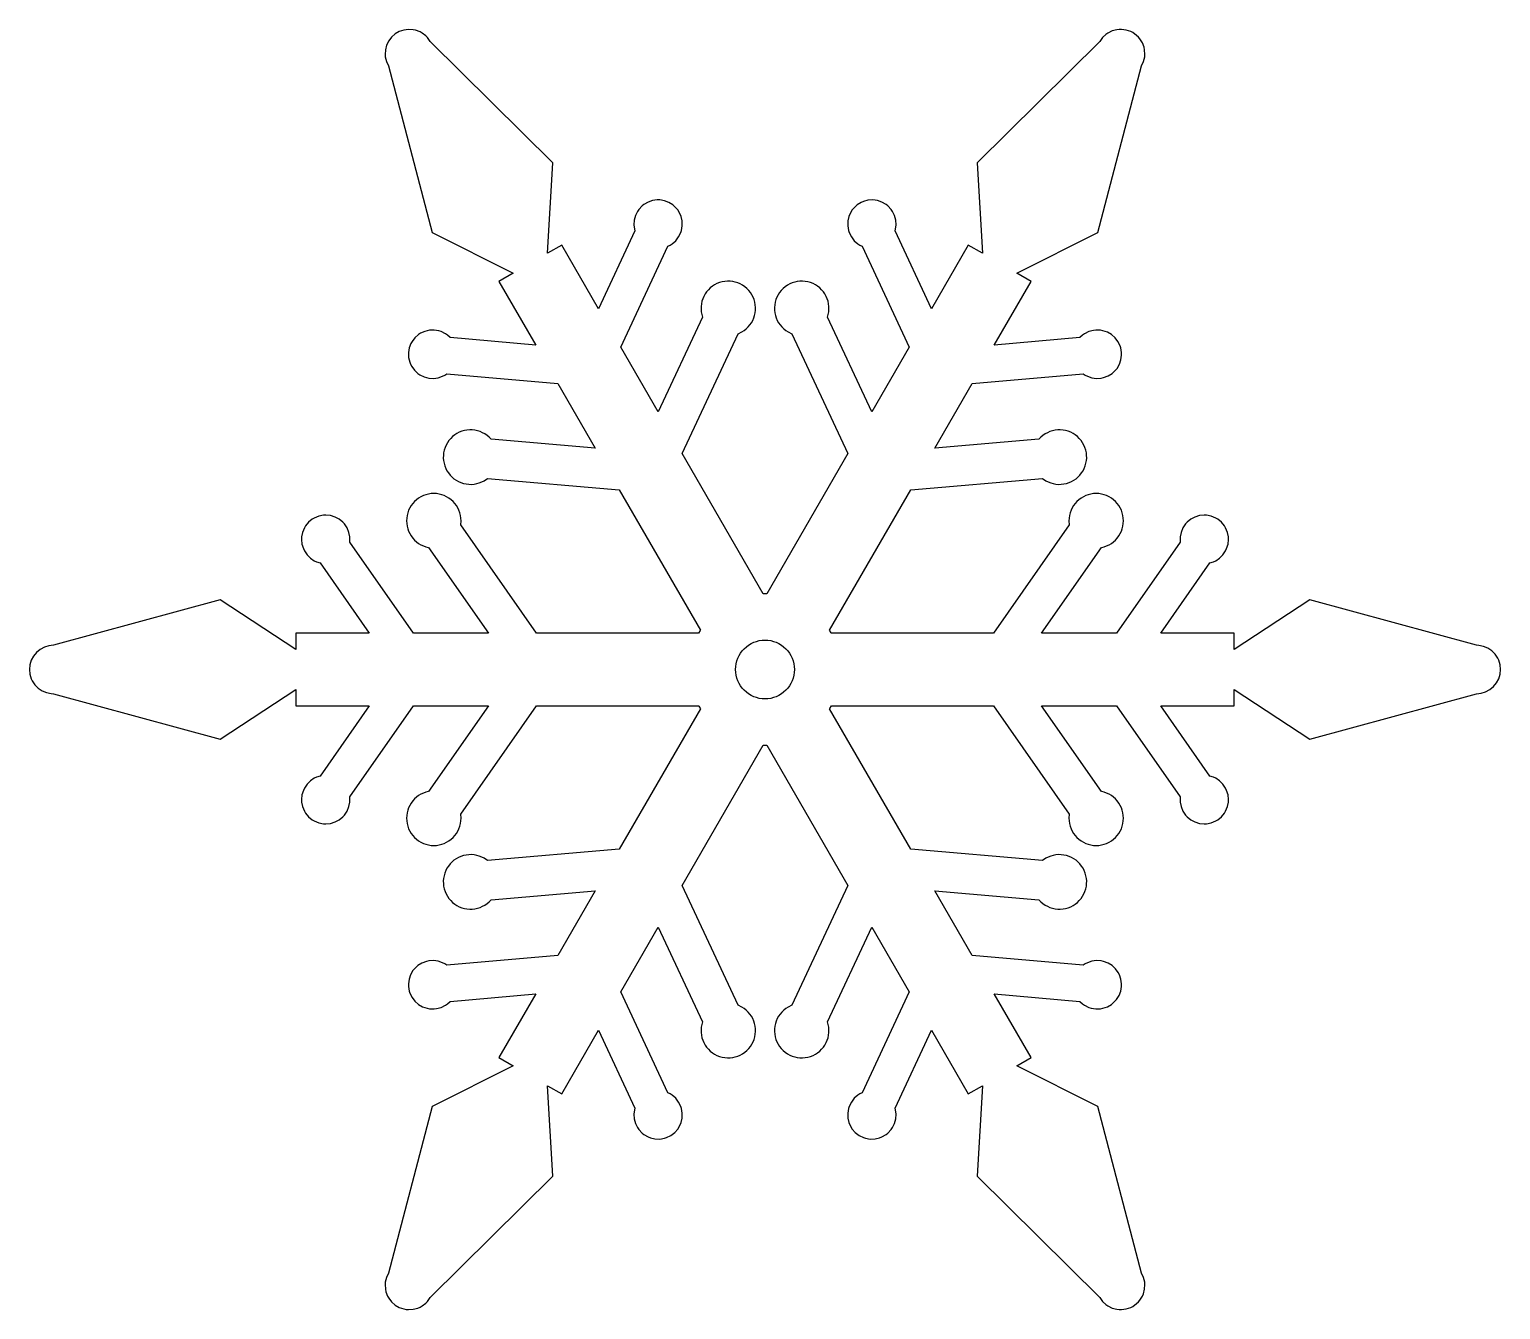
# Model space of a CAD drawing. Header units: millimetres. Extents: x -175 to 175, y -152 to 152.
import ezdxf

# ---------------------------------------------------------------- set-up
doc = ezdxf.new("R2010")
doc.units = ezdxf.units.MM
doc.layers.add('CUT_INNER', color=5, linetype='Continuous')
doc.layers.add('CUT_OUTER', color=1, linetype='Continuous')

msp = doc.modelspace()

# ---------------------------------------------------------------- linework, layer by layer
at = {"layer": 'CUT_INNER'}
msp.add_lwpolyline([(6.97, 0.69), (7, 0), (6.97, -0.69), (6.87, -1.37), (6.7, -2.03), (6.47, -2.68), (6.17, -3.3), (5.82, -3.89), (5.41, -4.44), (4.95, -4.95), (4.44, -5.41), (3.89, -5.82), (3.3, -6.17), (2.68, -6.47), (2.03, -6.7), (1.37, -6.87), (0.69, -6.97), (0, -7), (-0.69, -6.97), (-1.37, -6.87), (-2.03, -6.7), (-2.68, -6.47), (-3.3, -6.17), (-3.89, -5.82), (-4.44, -5.41), (-4.95, -4.95), (-5.41, -4.44), (-5.82, -3.89), (-6.17, -3.3), (-6.47, -2.68), (-6.7, -2.03), (-6.87, -1.37), (-6.97, -0.69), (-7, 0), (-6.97, 0.69), (-6.87, 1.37), (-6.7, 2.03), (-6.47, 2.68), (-6.17, 3.3), (-5.82, 3.89), (-5.41, 4.44), (-4.95, 4.95), (-4.44, 5.41), (-3.89, 5.82), (-3.3, 6.17), (-2.68, 6.47), (-2.03, 6.7), (-1.37, 6.87), (-0.69, 6.97), (0, 7), (0.69, 6.97), (1.37, 6.87), (2.03, 6.7), (2.68, 6.47), (3.3, 6.17), (3.89, 5.82), (4.44, 5.41), (4.95, 4.95), (5.41, 4.44), (5.82, 3.89), (6.17, 3.3), (6.47, 2.68), (6.7, 2.03), (6.87, 1.37), (6.97, 0.69)], close=True, dxfattribs=at)
at = {"layer": 'CUT_OUTER'}
msp.add_lwpolyline([(8.32, -92.41), (8.96, -92.42), (9.59, -92.36), (10.22, -92.25), (10.83, -92.08), (11.42, -91.84), (11.99, -91.55), (12.52, -91.21), (13.02, -90.81), (13.48, -90.37), (13.89, -89.88), (14.25, -89.36), (14.56, -88.8), (14.81, -88.22), (15.01, -87.62), (15.14, -86.99), (15.21, -86.36), (15.22, -85.73), (15.17, -85.09), (15.06, -84.47), (14.88, -83.85), (25.4, -61.29), (34.31, -76.72), (23.12, -100.71), (22.55, -101), (22.08, -101.31), (21.23, -102.05), (20.54, -102.95), (20.04, -103.96), (19.87, -104.5), (19.68, -105.61), (19.72, -106.74), (19.98, -107.84), (20.18, -108.37), (20.75, -109.35), (21.49, -110.19), (22.39, -110.88), (23.4, -111.38), (23.94, -111.55), (25.05, -111.74), (26.18, -111.7), (27.28, -111.45), (27.81, -111.24), (28.79, -110.67), (29.23, -110.32), (30, -109.5), (30.32, -109.03), (30.82, -108.02), (31.12, -106.93), (31.19, -105.8), (31.14, -105.24), (30.95, -104.37), (39.59, -85.85), (48.33, -100.99), (51.71, -99.04), (50.47, -120.54), (79.63, -149.45), (80.29, -150.36), (81.11, -151.14), (81.58, -151.46), (82.59, -151.96), (83.68, -152.25), (84.24, -152.31), (84.81, -152.32), (85.93, -152.18), (87, -151.81), (87.5, -151.55), (88.42, -150.9), (88.82, -150.5), (89.19, -150.07), (89.79, -149.11), (90.01, -148.59), (90.3, -147.5), (90.38, -146.38), (90.33, -145.81), (90.07, -144.71), (89.61, -143.68), (79.16, -103.98), (59.91, -94.3), (63.3, -92.35), (54.56, -77.21), (74.91, -78.99), (75.57, -79.59), (76.03, -79.91), (77.04, -80.41), (77.58, -80.58), (78.7, -80.77), (79.83, -80.73), (80.93, -80.47), (81.45, -80.27), (82.43, -79.7), (82.87, -79.35), (83.64, -78.53), (84.24, -77.57), (84.64, -76.51), (84.82, -75.4), (84.83, -74.83), (84.69, -73.71), (84.32, -72.64), (84.06, -72.14), (83.41, -71.22), (82.58, -70.45), (81.62, -69.85), (80.57, -69.45), (80.01, -69.33), (78.89, -69.26), (77.77, -69.41), (76.7, -69.77), (76.19, -70.03), (75.66, -70.38), (49.28, -68.07), (40.37, -52.64), (65.18, -54.81), (65.62, -55.27), (66.11, -55.68), (66.63, -56.05), (67.18, -56.36), (67.77, -56.61), (68.37, -56.8), (69, -56.94), (69.63, -57.01), (70.26, -57.02), (70.9, -56.97), (71.52, -56.85), (72.14, -56.68), (72.73, -56.45), (73.29, -56.16), (73.83, -55.81), (74.33, -55.42), (74.78, -54.97), (75.19, -54.49), (75.56, -53.96), (75.86, -53.41), (76.12, -52.83), (76.31, -52.22), (76.45, -51.6), (76.52, -50.97), (76.53, -50.33), (76.48, -49.7), (76.36, -49.07), (76.19, -48.46), (75.96, -47.87), (75.66, -47.3), (75.32, -46.77), (74.92, -46.27), (74.48, -45.81), (74, -45.4), (73.47, -45.04), (72.92, -44.73), (72.33, -44.48), (71.73, -44.28), (71.11, -44.15), (70.48, -44.07), (69.84, -44.06), (69.21, -44.12), (68.58, -44.23), (67.97, -44.4), (67.38, -44.64), (66.81, -44.93), (66, -45.49), (34.66, -42.75), (15.38, -9.35), (15.43, -9.25), (15.79, -8.64), (54.35, -8.64), (72.4, -34.42), (72.32, -35.4), (72.35, -36.03), (72.44, -36.66), (72.59, -37.28), (72.81, -37.88), (73.08, -38.45), (73.41, -39), (73.79, -39.51), (74.21, -39.98), (74.68, -40.41), (75.2, -40.78), (75.74, -41.11), (76.32, -41.38), (76.92, -41.6), (77.53, -41.75), (78.16, -41.85), (78.8, -41.88), (79.43, -41.85), (80.06, -41.75), (80.68, -41.6), (81.28, -41.38), (81.85, -41.11), (82.4, -40.78), (82.91, -40.41), (83.38, -39.98), (83.81, -39.51), (84.19, -39), (84.51, -38.45), (84.78, -37.88), (85, -37.28), (85.15, -36.66), (85.25, -36.03), (85.28, -35.4), (85.25, -34.76), (85.15, -34.13), (85, -33.51), (84.78, -32.92), (84.51, -32.34), (84.19, -31.79), (83.81, -31.28), (83.38, -30.81), (82.91, -30.39), (82.4, -30.01), (81.85, -29.68), (81.28, -29.41), (80.68, -29.19), (80.06, -29.04), (65.78, -8.64), (83.6, -8.64), (98.78, -30.33), (98.74, -30.97), (98.77, -31.54), (98.99, -32.64), (99.42, -33.69), (100.05, -34.63), (100.43, -35.04), (101.3, -35.76), (102.3, -36.29), (103.38, -36.62), (104.51, -36.73), (105.07, -36.7), (106.18, -36.48), (107.22, -36.05), (107.71, -35.76), (108.58, -35.04), (109.3, -34.17), (109.59, -33.69), (110.02, -32.64), (110.24, -31.54), (110.27, -30.97), (110.16, -29.85), (109.83, -28.77), (109.59, -28.26), (108.96, -27.32), (108.16, -26.52), (107.22, -25.89), (106.71, -25.65), (105.86, -25.38), (94.15, -8.64), (111.63, -8.64), (111.63, -4.73), (129.63, -16.56), (169.24, -5.76), (170.36, -5.65), (171.44, -5.32), (172.44, -4.79), (173.31, -4.07), (174.03, -3.2), (174.56, -2.2), (174.89, -1.12), (175, 0), (174.89, 1.12), (174.56, 2.2), (174.32, 2.72), (173.69, 3.65), (172.89, 4.45), (171.95, 5.08), (170.91, 5.51), (169.8, 5.73), (169.24, 5.76), (129.63, 16.56), (111.63, 4.73), (111.63, 8.64), (94.15, 8.64), (105.86, 25.38), (106.71, 25.65), (107.22, 25.89), (108.16, 26.52), (108.96, 27.32), (109.59, 28.26), (109.83, 28.77), (110.16, 29.85), (110.27, 30.97), (110.24, 31.54), (110.02, 32.64), (109.59, 33.69), (109.3, 34.17), (108.58, 35.04), (107.71, 35.76), (107.22, 36.05), (106.18, 36.48), (105.07, 36.7), (104.51, 36.73), (103.38, 36.62), (102.3, 36.29), (101.3, 35.76), (100.43, 35.04), (100.05, 34.63), (99.42, 33.69), (98.99, 32.64), (98.77, 31.54), (98.74, 30.97), (98.78, 30.33), (83.6, 8.64), (65.78, 8.64), (80.06, 29.04), (80.68, 29.19), (81.28, 29.41), (81.85, 29.68), (82.4, 30.01), (82.91, 30.39), (83.38, 30.81), (83.81, 31.28), (84.19, 31.79), (84.51, 32.34), (84.78, 32.92), (85, 33.51), (85.15, 34.13), (85.25, 34.76), (85.28, 35.4), (85.25, 36.03), (85.15, 36.66), (85, 37.28), (84.78, 37.88), (84.51, 38.45), (84.19, 39), (83.81, 39.51), (83.38, 39.98), (82.91, 40.41), (82.4, 40.78), (81.85, 41.11), (81.28, 41.38), (80.68, 41.6), (80.06, 41.75), (79.43, 41.85), (78.8, 41.88), (78.16, 41.85), (77.53, 41.75), (76.92, 41.6), (76.32, 41.38), (75.74, 41.11), (75.2, 40.78), (74.68, 40.41), (74.21, 39.98), (73.79, 39.51), (73.41, 39), (73.08, 38.45), (72.81, 37.88), (72.59, 37.28), (72.44, 36.66), (72.35, 36.03), (72.32, 35.4), (72.4, 34.42), (54.35, 8.64), (15.79, 8.64), (15.73, 8.74), (15.38, 9.35), (34.66, 42.75), (66, 45.49), (66.81, 44.93), (67.38, 44.64), (67.97, 44.4), (68.58, 44.23), (69.21, 44.12), (69.84, 44.06), (70.48, 44.07), (71.11, 44.15), (71.73, 44.28), (72.33, 44.48), (72.92, 44.73), (73.47, 45.04), (74, 45.4), (74.48, 45.81), (74.92, 46.27), (75.32, 46.77), (75.66, 47.3), (75.96, 47.87), (76.19, 48.46), (76.36, 49.07), (76.48, 49.7), (76.53, 50.33), (76.52, 50.97), (76.45, 51.6), (76.31, 52.22), (76.12, 52.83), (75.86, 53.41), (75.56, 53.96), (75.19, 54.49), (74.78, 54.97), (74.33, 55.42), (73.83, 55.81), (73.29, 56.16), (72.73, 56.45), (72.14, 56.68), (71.52, 56.85), (70.9, 56.97), (70.26, 57.02), (69.63, 57.01), (69, 56.94), (68.37, 56.8), (67.77, 56.61), (67.18, 56.36), (66.63, 56.05), (66.11, 55.68), (65.62, 55.27), (65.18, 54.81), (40.37, 52.64), (49.28, 68.07), (75.66, 70.38), (76.19, 70.03), (76.7, 69.77), (77.77, 69.41), (78.89, 69.26), (80.01, 69.33), (80.57, 69.45), (81.62, 69.85), (82.58, 70.45), (83.41, 71.22), (83.76, 71.66), (84.32, 72.64), (84.69, 73.71), (84.83, 74.83), (84.82, 75.4), (84.64, 76.51), (84.47, 77.05), (83.97, 78.06), (83.28, 78.96), (82.43, 79.7), (81.45, 80.27), (80.93, 80.47), (79.83, 80.73), (78.7, 80.77), (78.14, 80.7), (77.04, 80.41), (76.03, 79.91), (75.57, 79.59), (74.91, 78.99), (54.56, 77.21), (63.3, 92.35), (59.91, 94.3), (79.16, 103.98), (89.61, 143.68), (90.07, 144.71), (90.33, 145.81), (90.38, 146.38), (90.3, 147.5), (90.18, 148.06), (89.79, 149.11), (89.19, 150.07), (88.82, 150.5), (88.42, 150.9), (87.5, 151.55), (87, 151.81), (85.93, 152.18), (84.81, 152.32), (84.24, 152.31), (83.68, 152.25), (82.59, 151.96), (81.58, 151.46), (81.11, 151.14), (80.29, 150.36), (79.63, 149.45), (50.47, 120.54), (51.71, 99.04), (48.33, 100.99), (39.59, 85.85), (30.95, 104.37), (31.14, 105.24), (31.19, 105.8), (31.12, 106.93), (30.82, 108.02), (30.32, 109.03), (30, 109.5), (29.23, 110.32), (28.79, 110.67), (27.81, 111.24), (26.74, 111.6), (25.62, 111.75), (24.49, 111.67), (23.4, 111.38), (22.88, 111.16), (21.92, 110.56), (21.1, 109.79), (20.75, 109.35), (20.18, 108.37), (19.98, 107.84), (19.72, 106.74), (19.68, 105.61), (19.87, 104.5), (20.04, 103.96), (20.54, 102.95), (21.23, 102.05), (22.08, 101.31), (22.55, 101), (23.12, 100.71), (34.31, 76.72), (25.4, 61.29), (14.88, 83.85), (15.06, 84.47), (15.17, 85.09), (15.22, 85.73), (15.21, 86.36), (15.14, 86.99), (15.01, 87.62), (14.81, 88.22), (14.56, 88.8), (14.25, 89.36), (13.89, 89.88), (13.48, 90.37), (13.02, 90.81), (12.52, 91.21), (11.99, 91.55), (11.42, 91.84), (10.83, 92.08), (10.22, 92.25), (9.59, 92.36), (8.96, 92.42), (8.32, 92.41), (7.69, 92.33), (7.07, 92.2), (6.46, 92), (5.88, 91.75), (5.32, 91.44), (4.8, 91.08), (4.31, 90.67), (3.87, 90.21), (3.48, 89.71), (3.13, 89.18), (2.84, 88.61), (2.61, 88.02), (2.43, 87.41), (2.32, 86.78), (2.27, 86.15), (2.28, 85.51), (2.35, 84.88), (2.48, 84.26), (2.68, 83.65), (2.93, 83.07), (3.24, 82.51), (3.6, 81.99), (4.01, 81.51), (4.47, 81.06), (4.97, 80.67), (5.5, 80.32), (6.39, 79.91), (19.69, 51.39), (0.41, 17.99), (-0.29, 17.99), (-0.41, 17.99), (-19.69, 51.39), (-6.39, 79.91), (-5.5, 80.32), (-4.97, 80.67), (-4.47, 81.06), (-4.01, 81.51), (-3.6, 81.99), (-3.24, 82.51), (-2.93, 83.07), (-2.68, 83.65), (-2.48, 84.26), (-2.35, 84.88), (-2.28, 85.51), (-2.27, 86.15), (-2.32, 86.78), (-2.43, 87.41), (-2.61, 88.02), (-2.84, 88.61), (-3.13, 89.18), (-3.48, 89.71), (-3.87, 90.21), (-4.31, 90.67), (-4.8, 91.08), (-5.32, 91.44), (-5.88, 91.75), (-6.46, 92), (-7.07, 92.2), (-7.69, 92.33), (-8.32, 92.41), (-8.96, 92.42), (-9.59, 92.36), (-10.22, 92.25), (-10.83, 92.08), (-11.42, 91.84), (-11.99, 91.55), (-12.52, 91.21), (-13.02, 90.81), (-13.48, 90.37), (-13.89, 89.88), (-14.25, 89.36), (-14.56, 88.8), (-14.81, 88.22), (-15.01, 87.62), (-15.14, 86.99), (-15.21, 86.36), (-15.22, 85.73), (-15.17, 85.09), (-15.06, 84.47), (-14.88, 83.85), (-25.4, 61.29), (-34.31, 76.72), (-23.12, 100.71), (-22.55, 101), (-22.08, 101.31), (-21.23, 102.05), (-20.54, 102.95), (-20.04, 103.96), (-19.87, 104.5), (-19.68, 105.61), (-19.72, 106.74), (-19.98, 107.84), (-20.44, 108.87), (-20.75, 109.35), (-21.1, 109.79), (-21.92, 110.56), (-22.88, 111.16), (-23.94, 111.55), (-25.05, 111.74), (-25.62, 111.75), (-26.74, 111.6), (-27.81, 111.24), (-28.79, 110.67), (-29.23, 110.32), (-30, 109.5), (-30.32, 109.03), (-30.82, 108.02), (-31.12, 106.93), (-31.19, 105.8), (-31.14, 105.24), (-30.95, 104.37), (-39.59, 85.85), (-48.33, 100.99), (-51.71, 99.04), (-50.47, 120.54), (-79.63, 149.45), (-80.29, 150.36), (-80.68, 150.77), (-81.58, 151.46), (-82.07, 151.73), (-83.13, 152.13), (-83.68, 152.25), (-84.81, 152.32), (-85.93, 152.18), (-86.47, 152.02), (-87, 151.81), (-87.98, 151.25), (-88.82, 150.5), (-89.51, 149.61), (-90.01, 148.59), (-90.3, 147.5), (-90.38, 146.38), (-90.33, 145.81), (-90.07, 144.71), (-89.61, 143.68), (-79.16, 103.98), (-59.91, 94.3), (-63.3, 92.35), (-54.56, 77.21), (-74.91, 78.99), (-75.57, 79.59), (-76.03, 79.91), (-77.04, 80.41), (-77.58, 80.58), (-78.7, 80.77), (-79.83, 80.73), (-80.93, 80.47), (-81.95, 80.01), (-82.43, 79.7), (-83.28, 78.96), (-83.97, 78.06), (-84.24, 77.57), (-84.64, 76.51), (-84.82, 75.4), (-84.79, 74.27), (-84.53, 73.17), (-84.32, 72.64), (-84.06, 72.14), (-83.41, 71.22), (-82.58, 70.45), (-82.12, 70.13), (-81.1, 69.63), (-80.01, 69.33), (-78.89, 69.26), (-77.77, 69.41), (-76.7, 69.77), (-76.19, 70.03), (-75.66, 70.38), (-49.28, 68.07), (-40.37, 52.64), (-65.18, 54.81), (-65.62, 55.27), (-66.11, 55.68), (-66.63, 56.05), (-67.18, 56.36), (-67.77, 56.61), (-68.37, 56.8), (-69, 56.94), (-69.63, 57.01), (-70.26, 57.02), (-70.9, 56.97), (-71.52, 56.85), (-72.14, 56.68), (-72.73, 56.45), (-73.29, 56.16), (-73.83, 55.81), (-74.33, 55.42), (-74.78, 54.97), (-75.19, 54.49), (-75.56, 53.96), (-75.86, 53.41), (-76.12, 52.83), (-76.31, 52.22), (-76.45, 51.6), (-76.52, 50.97), (-76.53, 50.33), (-76.48, 49.7), (-76.36, 49.07), (-76.19, 48.46), (-75.96, 47.87), (-75.66, 47.3), (-75.32, 46.77), (-74.92, 46.27), (-74.48, 45.81), (-74, 45.4), (-73.47, 45.04), (-72.92, 44.73), (-72.33, 44.48), (-71.73, 44.28), (-71.11, 44.15), (-70.48, 44.07), (-69.84, 44.06), (-69.21, 44.12), (-68.58, 44.23), (-67.97, 44.4), (-67.38, 44.64), (-66.81, 44.93), (-66, 45.49), (-34.66, 42.75), (-15.38, 9.35), (-15.43, 9.25), (-15.79, 8.64), (-54.35, 8.64), (-72.4, 34.42), (-72.32, 35.4), (-72.35, 36.03), (-72.44, 36.66), (-72.59, 37.28), (-72.81, 37.88), (-73.08, 38.45), (-73.41, 39), (-73.79, 39.51), (-74.21, 39.98), (-74.68, 40.41), (-75.2, 40.78), (-75.74, 41.11), (-76.32, 41.38), (-76.92, 41.6), (-77.53, 41.75), (-78.16, 41.85), (-78.8, 41.88), (-79.43, 41.85), (-80.06, 41.75), (-80.68, 41.6), (-81.28, 41.38), (-81.85, 41.11), (-82.4, 40.78), (-82.91, 40.41), (-83.38, 39.98), (-83.81, 39.51), (-84.19, 39), (-84.51, 38.45), (-84.78, 37.88), (-85, 37.28), (-85.15, 36.66), (-85.25, 36.03), (-85.28, 35.4), (-85.25, 34.76), (-85.15, 34.13), (-85, 33.51), (-84.78, 32.92), (-84.51, 32.34), (-84.19, 31.79), (-83.81, 31.28), (-83.38, 30.81), (-82.91, 30.39), (-82.4, 30.01), (-81.85, 29.68), (-81.28, 29.41), (-80.68, 29.19), (-80.06, 29.04), (-65.78, 8.64), (-83.6, 8.64), (-98.78, 30.33), (-98.74, 30.97), (-98.77, 31.54), (-98.99, 32.64), (-99.42, 33.69), (-100.05, 34.63), (-100.43, 35.04), (-101.3, 35.76), (-102.3, 36.29), (-103.38, 36.62), (-104.51, 36.73), (-105.07, 36.7), (-106.18, 36.48), (-107.22, 36.05), (-107.71, 35.76), (-108.58, 35.04), (-109.3, 34.17), (-109.59, 33.69), (-110.02, 32.64), (-110.24, 31.54), (-110.27, 30.97), (-110.16, 29.85), (-109.83, 28.77), (-109.59, 28.26), (-108.96, 27.32), (-108.16, 26.52), (-107.22, 25.89), (-106.71, 25.65), (-105.86, 25.38), (-94.15, 8.64), (-111.63, 8.64), (-111.63, 4.73), (-129.63, 16.56), (-169.24, 5.76), (-170.36, 5.65), (-171.44, 5.32), (-172.44, 4.79), (-173.31, 4.07), (-174.03, 3.2), (-174.56, 2.2), (-174.89, 1.12), (-175, 0), (-174.89, -1.12), (-174.56, -2.2), (-174.32, -2.72), (-173.69, -3.65), (-172.89, -4.45), (-171.95, -5.08), (-170.91, -5.51), (-169.8, -5.73), (-169.24, -5.76), (-129.63, -16.56), (-111.63, -4.73), (-111.63, -8.64), (-94.15, -8.64), (-105.86, -25.38), (-106.71, -25.65), (-107.22, -25.89), (-108.16, -26.52), (-108.96, -27.32), (-109.59, -28.26), (-109.83, -28.77), (-110.16, -29.85), (-110.27, -30.97), (-110.24, -31.54), (-110.02, -32.64), (-109.59, -33.69), (-109.3, -34.17), (-108.58, -35.04), (-107.71, -35.76), (-107.22, -36.05), (-106.18, -36.48), (-105.07, -36.7), (-104.51, -36.73), (-103.38, -36.62), (-102.3, -36.29), (-101.3, -35.76), (-100.43, -35.04), (-100.05, -34.63), (-99.42, -33.69), (-98.99, -32.64), (-98.77, -31.54), (-98.74, -30.97), (-98.78, -30.33), (-83.6, -8.64), (-65.78, -8.64), (-80.06, -29.04), (-80.68, -29.19), (-81.28, -29.41), (-81.85, -29.68), (-82.4, -30.01), (-82.91, -30.39), (-83.38, -30.81), (-83.81, -31.28), (-84.19, -31.79), (-84.51, -32.34), (-84.78, -32.92), (-85, -33.51), (-85.15, -34.13), (-85.25, -34.76), (-85.28, -35.4), (-85.25, -36.03), (-85.15, -36.66), (-85, -37.28), (-84.78, -37.88), (-84.51, -38.45), (-84.19, -39), (-83.81, -39.51), (-83.38, -39.98), (-82.91, -40.41), (-82.4, -40.78), (-81.85, -41.11), (-81.28, -41.38), (-80.68, -41.6), (-80.06, -41.75), (-79.43, -41.85), (-78.8, -41.88), (-78.16, -41.85), (-77.53, -41.75), (-76.92, -41.6), (-76.32, -41.38), (-75.74, -41.11), (-75.2, -40.78), (-74.68, -40.41), (-74.21, -39.98), (-73.79, -39.51), (-73.41, -39), (-73.08, -38.45), (-72.81, -37.88), (-72.59, -37.28), (-72.44, -36.66), (-72.35, -36.03), (-72.32, -35.4), (-72.4, -34.42), (-54.35, -8.64), (-15.79, -8.64), (-15.73, -8.74), (-15.38, -9.35), (-34.66, -42.75), (-66, -45.49), (-66.81, -44.93), (-67.38, -44.64), (-67.97, -44.4), (-68.58, -44.23), (-69.21, -44.12), (-69.84, -44.06), (-70.48, -44.07), (-71.11, -44.15), (-71.73, -44.28), (-72.33, -44.48), (-72.92, -44.73), (-73.47, -45.04), (-74, -45.4), (-74.48, -45.81), (-74.92, -46.27), (-75.32, -46.77), (-75.66, -47.3), (-75.96, -47.87), (-76.19, -48.46), (-76.36, -49.07), (-76.48, -49.7), (-76.53, -50.33), (-76.52, -50.97), (-76.45, -51.6), (-76.31, -52.22), (-76.12, -52.83), (-75.86, -53.41), (-75.56, -53.96), (-75.19, -54.49), (-74.78, -54.97), (-74.33, -55.42), (-73.83, -55.81), (-73.29, -56.16), (-72.73, -56.45), (-72.14, -56.68), (-71.52, -56.85), (-70.9, -56.97), (-70.26, -57.02), (-69.63, -57.01), (-69, -56.94), (-68.37, -56.8), (-67.77, -56.61), (-67.18, -56.36), (-66.63, -56.05), (-66.11, -55.68), (-65.62, -55.27), (-65.18, -54.81), (-40.37, -52.64), (-49.28, -68.07), (-75.66, -70.38), (-76.19, -70.03), (-76.7, -69.77), (-77.77, -69.41), (-78.89, -69.26), (-80.01, -69.33), (-80.57, -69.45), (-81.62, -69.85), (-82.58, -70.45), (-83.41, -71.22), (-83.76, -71.66), (-84.32, -72.64), (-84.69, -73.71), (-84.83, -74.83), (-84.82, -75.4), (-84.64, -76.51), (-84.47, -77.05), (-83.97, -78.06), (-83.28, -78.96), (-82.43, -79.7), (-81.45, -80.27), (-80.93, -80.47), (-79.83, -80.73), (-78.7, -80.77), (-78.14, -80.7), (-77.04, -80.41), (-76.03, -79.91), (-75.57, -79.59), (-74.91, -78.99), (-54.56, -77.21), (-63.3, -92.35), (-59.91, -94.3), (-79.16, -103.98), (-89.61, -143.68), (-90.07, -144.71), (-90.33, -145.81), (-90.38, -146.38), (-90.3, -147.5), (-90.18, -148.06), (-89.79, -149.11), (-89.51, -149.61), (-88.82, -150.5), (-87.98, -151.25), (-87, -151.81), (-85.93, -152.18), (-85.37, -152.28), (-84.81, -152.32), (-83.68, -152.25), (-82.59, -151.96), (-82.07, -151.73), (-81.58, -151.46), (-80.68, -150.77), (-80.29, -150.36), (-79.63, -149.45), (-50.47, -120.54), (-51.71, -99.04), (-48.33, -100.99), (-39.59, -85.85), (-30.95, -104.37), (-31.14, -105.24), (-31.19, -105.8), (-31.12, -106.93), (-30.82, -108.02), (-30.32, -109.03), (-30, -109.5), (-29.23, -110.32), (-28.79, -110.67), (-27.81, -111.24), (-27.28, -111.45), (-26.18, -111.7), (-25.05, -111.74), (-23.94, -111.55), (-23.4, -111.38), (-22.39, -110.88), (-21.49, -110.19), (-20.75, -109.35), (-20.18, -108.37), (-19.98, -107.84), (-19.72, -106.74), (-19.68, -105.61), (-19.87, -104.5), (-20.04, -103.96), (-20.54, -102.95), (-21.23, -102.05), (-22.08, -101.31), (-22.55, -101), (-23.12, -100.71), (-34.31, -76.72), (-25.4, -61.29), (-14.88, -83.85), (-15.06, -84.47), (-15.17, -85.09), (-15.22, -85.73), (-15.21, -86.36), (-15.14, -86.99), (-15.01, -87.62), (-14.81, -88.22), (-14.56, -88.8), (-14.25, -89.36), (-13.89, -89.88), (-13.48, -90.37), (-13.02, -90.81), (-12.52, -91.21), (-11.99, -91.55), (-11.42, -91.84), (-10.83, -92.08), (-10.22, -92.25), (-9.59, -92.36), (-8.96, -92.42), (-8.32, -92.41), (-7.69, -92.33), (-7.07, -92.2), (-6.46, -92), (-5.88, -91.75), (-5.32, -91.44), (-4.8, -91.08), (-4.31, -90.67), (-3.87, -90.21), (-3.48, -89.71), (-3.13, -89.18), (-2.84, -88.61), (-2.61, -88.02), (-2.43, -87.41), (-2.32, -86.78), (-2.27, -86.15), (-2.28, -85.51), (-2.35, -84.88), (-2.48, -84.26), (-2.68, -83.65), (-2.93, -83.07), (-3.24, -82.51), (-3.6, -81.99), (-4.01, -81.51), (-4.47, -81.06), (-4.97, -80.67), (-5.5, -80.32), (-6.39, -79.91), (-19.69, -51.39), (-0.41, -17.99), (0.41, -17.99), (19.69, -51.39), (6.39, -79.91), (5.5, -80.32), (4.97, -80.67), (4.47, -81.06), (4.01, -81.51), (3.6, -81.99), (3.24, -82.51), (2.93, -83.07), (2.68, -83.65), (2.48, -84.26), (2.35, -84.88), (2.28, -85.51), (2.27, -86.15), (2.32, -86.78), (2.43, -87.41), (2.61, -88.02), (2.84, -88.61), (3.13, -89.18), (3.48, -89.71), (3.87, -90.21), (4.31, -90.67), (4.8, -91.08), (5.32, -91.44), (5.88, -91.75), (6.46, -92), (7.07, -92.2), (7.69, -92.33), (8.32, -92.41)], close=True, dxfattribs=at)

doc.saveas('drawing.dxf')
